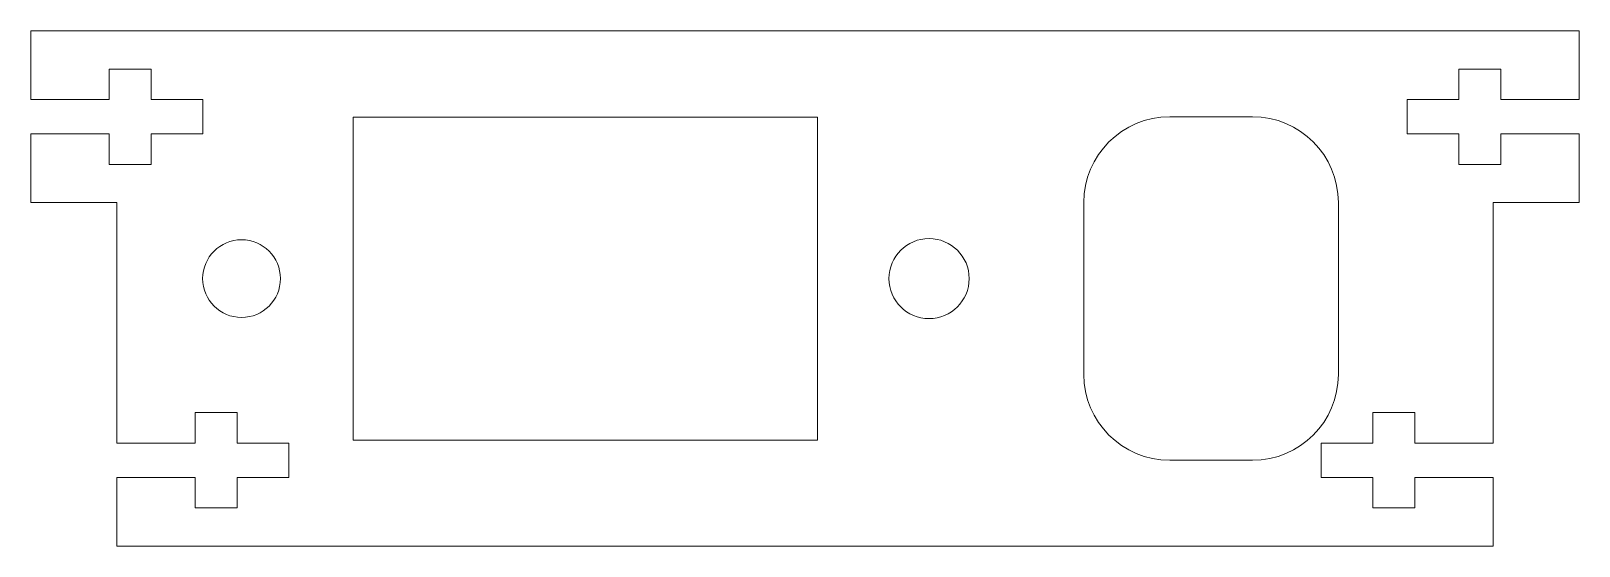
# Model space of a CAD drawing. Header units: millimetres. Extents: x -31.7 to 58.3, y -21.6 to 8.4.
import ezdxf

# ---------------------------------------------------------------- set-up
doc = ezdxf.new("R2010")
doc.units = ezdxf.units.MM

msp = doc.modelspace()

# ---------------------------------------------------------------- linework, layer by layer
at = {"color": 7, "linetype": 'Continuous', "lineweight": 15}
for p, q in [((58.342, 8.413), (-31.728, 8.413)), ((-31.728, 8.413), (-31.728, 4.413)), ((58.342, 4.413), (58.342, 8.413)), ((-24.728, 6.183), (-27.178, 6.183)), ((-27.178, 6.183), (-27.178, 4.413)), ((-24.728, 4.413), (-24.728, 6.183)), ((53.792, 6.183), (51.342, 6.183)), ((51.342, 6.183), (51.342, 4.413)), ((53.792, 4.413), (53.792, 6.183)), ((-27.178, 4.413), (-31.728, 4.413)), ((-21.728, 4.413), (-24.728, 4.413)), ((-21.728, 2.413), (-21.728, 4.413)), ((51.342, 4.413), (48.342, 4.413)), ((48.342, 4.413), (48.342, 2.413)), ((58.342, 4.413), (53.792, 4.413)), ((14.025, 3.39), (-12.975, 3.39)), ((-12.975, 3.39), (-12.975, -15.41)), ((14.025, -15.41), (14.025, 3.39)), ((39.342, 3.413), (34.525, 3.413)), ((-31.728, 2.413), (-27.178, 2.413)), ((-31.728, 2.413), (-31.728, -1.587)), ((-27.178, 2.413), (-27.178, 0.643)), ((-24.728, 0.643), (-24.728, 2.413)), ((-24.728, 2.413), (-21.728, 2.413)), ((48.342, 2.413), (51.342, 2.413)), ((51.342, 2.413), (51.342, 0.643)), ((53.792, 0.643), (53.792, 2.413)), ((53.792, 2.413), (58.342, 2.413)), ((58.342, -1.587), (58.342, 2.413)), ((-27.178, 0.643), (-24.728, 0.643)), ((51.342, 0.643), (53.792, 0.643)), ((-31.728, -1.587), (-26.728, -1.587)), ((-26.728, -1.587), (-26.728, -15.587)), ((29.525, -1.587), (29.525, -11.587)), ((44.342, -11.587), (44.342, -1.587)), ((53.342, -1.587), (58.342, -1.587)), ((53.342, -15.587), (53.342, -1.587)), ((-19.728, -13.817), (-22.178, -13.817)), ((-22.178, -13.817), (-22.178, -15.587)), ((-19.728, -15.587), (-19.728, -13.817)), ((48.792, -13.817), (46.342, -13.817)), ((46.342, -13.817), (46.342, -15.587)), ((48.792, -15.587), (48.792, -13.817)), ((-22.178, -15.587), (-26.728, -15.587)), ((-16.728, -15.587), (-19.728, -15.587)), ((-16.728, -17.587), (-16.728, -15.587)), ((-12.975, -15.41), (14.025, -15.41)), ((46.342, -15.587), (43.342, -15.587)), ((43.342, -15.587), (43.342, -17.587)), ((53.342, -15.587), (48.792, -15.587)), ((34.525, -16.587), (39.342, -16.587)), ((-26.728, -17.587), (-22.178, -17.587)), ((-26.728, -17.587), (-26.728, -21.587)), ((-22.178, -17.587), (-22.178, -19.357)), ((-19.728, -19.357), (-19.728, -17.587)), ((-19.728, -17.587), (-16.728, -17.587)), ((43.342, -17.587), (46.342, -17.587)), ((46.342, -17.587), (46.342, -19.357)), ((48.792, -19.357), (48.792, -17.587)), ((48.792, -17.587), (53.342, -17.587)), ((53.342, -21.587), (53.342, -17.587)), ((-22.178, -19.357), (-19.728, -19.357)), ((46.342, -19.357), (48.792, -19.357)), ((-26.728, -21.587), (53.342, -21.587))]:
    msp.add_line(p, q, dxfattribs=at)
for centre, radius in [((-19.475, -6.01), 2.263), ((20.525, -6.01), 2.333)]:
    msp.add_circle(centre, radius, dxfattribs=at)
for centre, start, end in [((34.525, -1.587), 90, 180), ((39.342, -1.587), 0, 90), ((34.525, -11.587), 180, 270), ((39.342, -11.587), 270, 0)]:
    msp.add_arc(centre, 5, start, end, dxfattribs=at)

doc.saveas('drawing.dxf')
